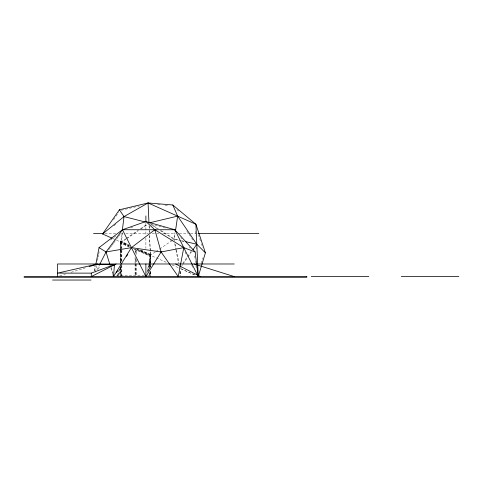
<?xml version="1.0" encoding="UTF-8"?>
<svg xmlns="http://www.w3.org/2000/svg" width="483" height="483" viewBox="0 0 483 483"><rect width="100%" height="100%" fill="white"/><g stroke="black" fill="none" stroke-linecap="round" stroke-linejoin="round"><path stroke-width="0.36" stroke-dasharray="2.42 1.81" d="M120.847 249.608L120.847 242.116L122.03 232.637M122.555 232.734L121.36 242.315L126.268 238.97M94.233 270.939L94.952 265.3M181.028 240.932L173.91 239.26L174.852 232.752M174.749 241.192L174.327 238.982L175.178 233.084M94.62 270.794L95.586 265.728M95.272 272.183L96.522 265.626M97.5 260.524L98.055 257.608M98.194 256.884L98.61 254.698M98.749 253.967L99.166 251.782M117.538 275.684L118.655 270.534M120.243 263.175L120.563 261.708L121.408 261.708M117.9 275.684L119.621 267.715M119.977 268.325L118.389 276.584M120.472 267.715L118.746 276.584M146.886 272.738L148.8 263.911M148.957 263.175L149.277 261.708L150.122 261.708L149.802 263.175M147.55 271.337L148.963 264.817M148.058 271.271L149.645 263.911M148.402 271.337L149.808 264.817M201.266 263.464L202.963 257.807M96.902 269.931L98.937 265.934M98.194 269.17L99.903 265.813M113.583 219.711L118.667 212.405M182.852 263.313L187.084 257.222M187.507 256.612L190.894 251.74M181.662 266.024L182.508 264.817M182.924 264.213L187.555 257.554M187.972 256.95L191.757 251.504M108.53 249.965L109.87 248.147M110.323 247.544L111.664 245.726M112.11 245.116L113.451 243.299M113.903 242.695L116.584 239.061M117.031 238.457L118.377 236.634M118.824 236.03L120.164 234.213M113.958 225.796L115.715 224.372M110.474 240.033L115.775 235.982M120.847 242.116L125.737 238.783M126.347 238.367L137.963 230.445M140.402 228.785L147.128 224.197M126.878 238.554L138.536 230.608M140.988 228.936L147.122 224.752M155.381 251.897L150.412 255.284L150.412 267.033M155.931 251.516L159.607 249.011M159.704 248.944L171.441 240.945M171.87 240.649L174.327 238.982L178.674 239.997M130.561 227.855L132.65 227.125M59.675 275.908L65.416 274.109M71.158 272.309L86.946 267.359M121.384 210.232L139.424 205.945M104.787 233.392L116.059 233.392M120.569 233.392L122.827 233.392M125.834 233.392L148.378 233.392M152.139 233.392L155.894 233.392M156.649 233.392L158.901 233.392M162.656 233.392L175.438 233.392M179.193 233.392L189.716 233.392M190.465 233.392L195.73 233.392M120.563 263.368L120.563 241.216L128.267 244.585M129.378 245.841L120.708 242.116L129.076 245.841M140.499 250.097L150.267 254.384L150.267 268.21M150.557 267.033L150.569 255.284L137.281 249.494M116.572 275.684L145.86 275.684M147.617 275.684L150.569 275.684M157.7 204.653L161.376 204.955M165.059 205.257L168.736 205.559M181.578 240.679L183.751 241.192M181.741 241.095L183.878 241.597M150.859 223.895L167.196 228.531M181.016 268.747L195.229 275.075M112.708 238.493L129.462 245.956M136.9 249.264L167.305 262.8M172.026 264.907L180.129 268.445M180.66 268.747L194.872 275.075M140.644 250.097L150.267 254.384M120.563 241.216L128.81 244.893M137.583 249.494L150.569 255.284M129.378 246.819L120.708 243.094L129.076 246.819M133.477 248.642L150.569 256.256L133.175 248.642M170.469 240.335L171.731 241.114M149.597 223.345L158.472 228.96M161.014 230.566L174.327 238.976M151.505 225.096L157.114 228.64M160.217 230.608L173.91 239.26M176.953 209.646L178.656 211.065M180.829 237.666L181.825 238.759M189.294 246.94L190.284 248.027M186.776 230.94L193.888 241.367M185.122 252.102L186.112 254.088M191.727 265.318L192.717 267.304M198.398 234.641L200.493 240.951M201.423 243.752L202.824 247.954M111.265 267.316L112.992 272.998M110.957 268.143L112.877 274.471M175.317 244.138L176.307 249.294M176.446 250.031L178.994 263.289M174.743 243.601L175.854 249.385M175.993 250.109L178.493 263.12M179.187 266.737L179.465 268.186M194.734 256.05L195.017 258.248M195.386 261.176L195.573 262.643M195.947 265.572L196.225 267.769M195.428 231.375L195.621 235.728M196.146 247.399L196.213 248.878M149.12 225.742L149.313 230.168M149.35 230.904L149.416 232.383M149.549 235.336L150.424 255.29L150.243 251.522M149.096 225.953L149.404 232.721M149.537 235.728L150.213 250.768M180.34 271.404L180.34 275.841M180.129 271.404L180.129 275.841M179.984 271.404L179.984 275.841M150.569 271.198L150.569 276.584M150.412 271.44L150.412 276.584M150.267 271.947L150.267 276.584M150.122 254.384L150.122 267.703M150.122 272.14L150.122 275.841M149.724 269.079L149.724 255.881L149.422 255.881L149.422 269.079M149.724 272.75L149.724 275.684M149.422 272.75L149.422 275.684M149.277 261.708L149.277 263.368M145.884 223.297L145.884 235.112M145.884 238.065L145.884 248.407M136.212 254.287L136.212 249.862L135.91 254.287M136.212 259.456L136.212 263.144M136.212 263.881L136.212 275.684M135.91 259.456L135.91 263.144M135.91 263.881L135.91 275.684M135.367 253.231L135.367 249.488L135.065 252.482M135.367 258.465L135.367 262.957M135.367 263.706L135.367 275.684M135.065 256.968L135.065 262.957M135.065 263.706L135.065 275.684M121.855 249.463L121.855 243.468L121.553 249.463M121.855 250.212L121.855 261.448M121.855 265.197L121.855 275.684M121.553 250.212L121.553 261.448M121.553 265.197L121.553 275.684M121.01 242.116L121.01 249.759M121.01 250.496L121.01 262.347M121.01 266.055L121.01 275.684M120.847 250.357L120.847 262.347M120.847 266.091L120.847 276.584M120.708 241.216L120.708 263.09M120.708 267.534L120.708 276.584M120.563 267.552L120.563 276.584"/><path stroke-width="0.72" d="M112.044 238.197L102.571 233.977L119.392 209.785L148.07 202.963L172.805 204.991L195.911 224.263L205.408 252.82L198.253 276.584L195.12 251.963L183.781 247.634L154.832 229.739L131.412 247.634L113.517 276.584L114.459 264.593L95.042 264.593L57.519 273.124L91.275 273.124L114.459 264.593M145.902 276.554L122.465 229.739L145.884 221.534L174.834 229.739L195.12 251.963M122.302 230.445L124.034 216.589L119.392 209.785M175.498 230.868L177.641 216.13L172.805 204.991M95.725 265.004L99.045 247.634L122.465 229.739L174.834 229.739L198.253 276.584L195.911 224.263L148.07 202.963L124.034 216.589L102.571 233.977M99.275 265.27L106.049 251.963L122.465 229.739M116.409 272.768L117.58 270.872M126.558 256.346L127.729 254.45M145.884 221.534L154.832 229.739L161.099 251.963L145.884 276.584L145.884 263.984M193.019 249.693L196.804 244.247L177.641 216.13L148.963 222.947M116.113 263.984L91.275 276.584L91.275 273.124M89.101 266.682L97.711 263.984M161.099 251.963L183.781 247.634L178.251 276.584L161.099 251.963L131.412 247.634L106.049 251.963L99.045 247.634M93.515 233.392L103.284 233.392M197.982 233.392L258.858 233.392M234.249 263.984L57.519 263.984L57.519 276.584M311.239 276.584L368.825 276.584M401.258 276.584L458.85 276.584M52.55 280.037L91.027 280.037M185.2 241.53L196.804 244.247L205.408 252.82M124.034 216.589L145.401 222.041M194.057 263.984L234.249 276.584M175.655 263.984L200.499 276.584M174.834 229.739L175.498 231.067M106.049 251.963L110.106 265.33M113.088 275.177L113.517 276.584M148.07 202.963L148.933 222.204M145.884 215.907L145.884 221.818M306.79 276.584L24.15 276.584L24.15 277.302L306.79 277.302L306.79 276.584"/></g></svg>
